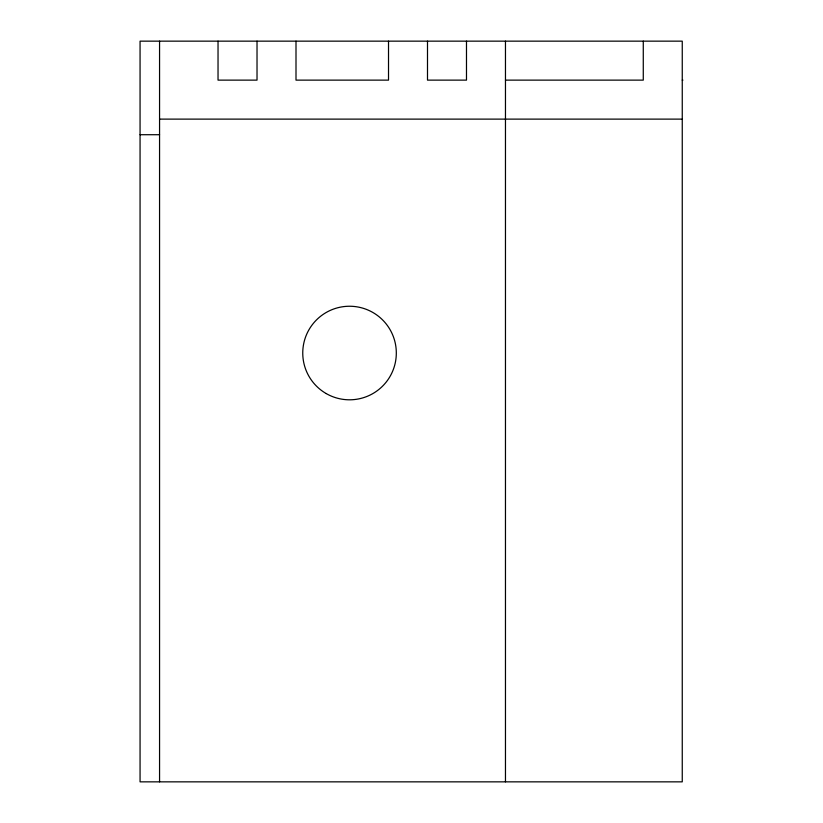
<?xml version="1.0" encoding="UTF-8"?>
<svg xmlns="http://www.w3.org/2000/svg" width="823" height="823" viewBox="0 0 823 823"><rect width="100%" height="100%" fill="white"/><g stroke="black" fill="none" stroke-linecap="round" stroke-linejoin="round"><path stroke-width="1.23" d="M682.257 119.119L682.257 781.85L140.064 781.85L140.064 41.15L682.257 41.15L682.257 119.119L159.559 119.119M505.466 80.129L643.277 80.129L643.277 41.15M682.257 80.129L682.936 80.129M140.064 134.715L159.559 134.715M505.466 41.15L505.466 781.85M466.487 41.15L466.487 80.129L427.497 80.129L427.497 41.15M388.518 41.15L388.518 80.129L296.002 80.129L296.002 41.15M257.023 41.15L257.023 80.129L218.033 80.129L218.033 41.15M159.559 41.15L159.559 781.85M326.145 393.538A46.777 46.777 0 0 0 396.316 353.026A46.777 46.777 0 0 0 326.145 312.514A46.777 46.777 0 0 0 326.145 393.538"/></g></svg>
